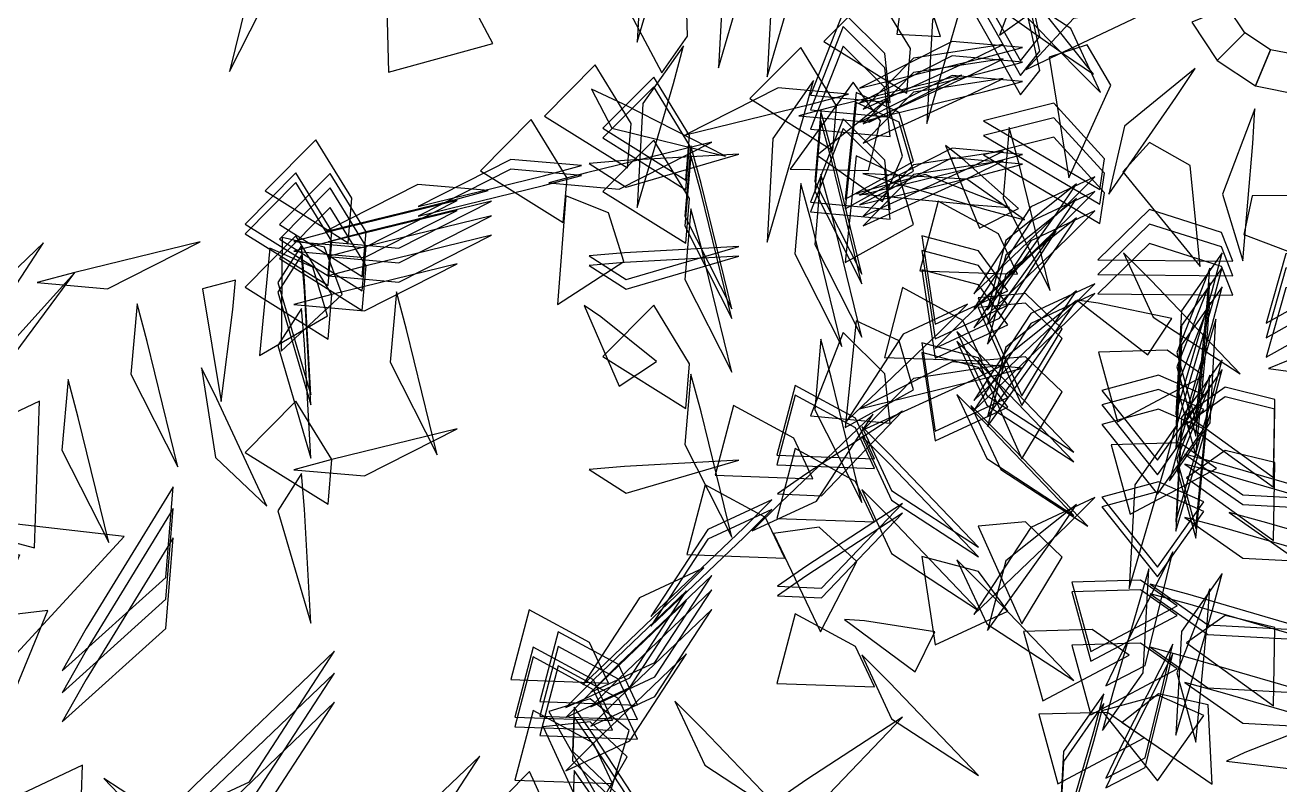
# Model space of a CAD drawing. Header units: millimetres. Extents: x 116.8 to 135.8, y -35.1 to -13.1.
# Drawn here: x 121.226 to 122.108, y -16.908 to -16.374 of the extents above; entities that cross this region are included whole.
import ezdxf

# ---------------------------------------------------------------- set-up
doc = ezdxf.new("R2010")
doc.units = ezdxf.units.MM
for name, color, linetype in [('FOGLIE', 62, 'CONTINUOUS'), ('GAMBO', 36, 'CONTINUOUS'), ('PRATO', 83, 'CONTINUOUS')]:
    doc.layers.add(name, color=color, linetype=linetype)

msp = doc.modelspace()

# ---------------------------------------------------------------- linework, layer by layer
at = {"layer": 'FOGLIE'}
for points in [[(121.681821, -16.298635, 1.350761), (121.688939, -16.272072, 1.350761), (121.66043, -16.312748, 1.307302), (121.656461, -16.385652, 1.345715)], [(121.479848, -16.334424, 2.510265), (121.481775, -16.406719, 2.477011), (121.555109, -16.38667, 2.370897), (121.506778, -16.295691, 2.484421)], [(121.738896, -16.316639, 1.181484), (121.746013, -16.290076, 1.181484), (121.717505, -16.330753, 1.138025), (121.713535, -16.403657, 1.176438)], [(121.773063, -16.323083, 1.192176), (121.780181, -16.29652, 1.192176), (121.751672, -16.337196, 1.148717), (121.747702, -16.4101, 1.18713)], [(121.968766, -16.306258, 1.448326), (121.941445, -16.300389, 1.403213), (121.911016, -16.380726, 1.389312), (121.969016, -16.339198, 1.462498)], [(121.406386, -16.33456, 1.737256), (121.417081, -16.31196, 1.748706), (121.389635, -16.326219, 1.690402), (121.370064, -16.406231, 1.695012)], [(121.852956, -16.331626, 1.463579), (121.847309, -16.317791, 1.440493), (121.838893, -16.380003, 1.460861), (121.869474, -16.381713, 1.537465)], [(121.939326, -16.381695, 2.264029), (121.928033, -16.329999, 2.268024), (121.879094, -16.316141, 2.197411), (121.925666, -16.39872, 2.235577)], [(121.885227, -16.355849, 1.17792), (121.892345, -16.329286, 1.17792), (121.863836, -16.369962, 1.134461), (121.859866, -16.442866, 1.172874)], [(121.939326, -16.391937, 2.50976), (121.928033, -16.34024, 2.513756), (121.879094, -16.326382, 2.443142), (121.925666, -16.408961, 2.481308)], [(121.691706, -16.38135, 1.789331), (121.690422, -16.333154, 1.767161), (121.641532, -16.34652, 1.696419), (121.673753, -16.407173, 1.772102)], [(121.939326, -16.405591, 2.165054), (121.928033, -16.353895, 2.169049), (121.879094, -16.340037, 2.098436), (121.925666, -16.422616, 2.136602)], [(121.962509, -16.401592, 0.924132), (121.981955, -16.421038, 0.924132), (121.960982, -16.37601, 0.880673), (121.899831, -16.33612, 0.919086)], [(121.848447, -16.390122, 1.128028), (121.823236, -16.349025, 1.105859), (121.78758, -16.385045, 1.035116), (121.84581, -16.421461, 1.110799)], [(121.95653, -16.394281, 0.921727), (121.977023, -16.408105, 0.909678), (121.937331, -16.358505, 0.891777), (121.888431, -16.345694, 0.956976)], [(122.004359, -16.369545, 2.022869), (122.026137, -16.358562, 2.010165), (121.962995, -16.368926, 1.993988), (121.929559, -16.404773, 2.060345)], [(121.8303, -16.393472, 2.467559), (121.80109, -16.364434, 2.434099), (121.778176, -16.42291, 2.373858), (121.83421, -16.428117, 2.459169)], [(121.8303, -16.403713, 2.71329), (121.80109, -16.374675, 2.67983), (121.778176, -16.433151, 2.61959), (121.83421, -16.438358, 2.704901)], [(121.900505, -16.396509, 2.439475), (121.927068, -16.389392, 2.439475), (121.877587, -16.385041, 2.396017), (121.812466, -16.418055, 2.434429)], [(121.681821, -16.414701, 1.668164), (121.688939, -16.388138, 1.668164), (121.66043, -16.428815, 1.624705), (121.65646, -16.501719, 1.663118)], [(121.796496, -16.430369, 2.778028), (121.771286, -16.389272, 2.755859), (121.735629, -16.425292, 2.685116), (121.793859, -16.461708, 2.760799)], [(121.8303, -16.417368, 2.368584), (121.80109, -16.38833, 2.335124), (121.778176, -16.446806, 2.274883), (121.83421, -16.452013, 2.360194)], [(121.891184, -16.398032, 2.43707), (121.913403, -16.387197, 2.425021), (121.850602, -16.396771, 2.407121), (121.815057, -16.432714, 2.47232)], [(121.972407, -16.387521, 1.448326), (121.945812, -16.396099, 1.403213), (121.959628, -16.480888, 1.389312), (121.989094, -16.415923, 1.462498)], [(121.652191, -16.442709, 1.138719), (121.626981, -16.401611, 1.11655), (121.591324, -16.437631, 1.045807), (121.649554, -16.474048, 1.12149)], [(121.900505, -16.40675, 2.685207), (121.927068, -16.399633, 2.685207), (121.877587, -16.395282, 2.641748), (121.812466, -16.428296, 2.68016)], [(121.891184, -16.408273, 2.682801), (121.913403, -16.397438, 2.670752), (121.850602, -16.407012, 2.652852), (121.815057, -16.442955, 2.718051)], [(121.693204, -16.451219, 2.151102), (121.667993, -16.410122, 2.128932), (121.632337, -16.446142, 2.05819), (121.690567, -16.482558, 2.133873)], [(121.796496, -16.430369, 1.263449), (121.769934, -16.437487, 1.263449), (121.819415, -16.441838, 1.219991), (121.884536, -16.408824, 1.258403)], [(121.900505, -16.420405, 2.3405), (121.927068, -16.413288, 2.3405), (121.877587, -16.408937, 2.297041), (121.812466, -16.441951, 2.335454)], [(121.891184, -16.421928, 2.338095), (121.913403, -16.411093, 2.326046), (121.850602, -16.420667, 2.308145), (121.815057, -16.45661, 2.373344)], [(122.034875, -16.424533, 2.022869), (122.048244, -16.404133, 2.010165), (121.998743, -16.444679, 1.993988), (121.98771, -16.492441, 2.060345)], [(121.646832, -16.429312, 0.928347), (121.624232, -16.418617, 0.916897), (121.638491, -16.446063, 0.975201), (121.718503, -16.465634, 0.970591)], [(121.693204, -16.458046, 1.915609), (121.667993, -16.416949, 1.89344), (121.632337, -16.452969, 1.822697), (121.690567, -16.489386, 1.89838)], [(121.778276, -16.429261, 2.55886), (121.804839, -16.422143, 2.55886), (121.755358, -16.417792, 2.515401), (121.690236, -16.450806, 2.553814)], [(121.773063, -16.43915, 1.509579), (121.780181, -16.412587, 1.509579), (121.751672, -16.453263, 1.46612), (121.747702, -16.526167, 1.504533)], [(121.827302, -16.441021, 1.559645), (121.808135, -16.413791, 1.518327), (121.763897, -16.474777, 1.47477), (121.818812, -16.475837, 1.560957)], [(121.840468, -16.435098, 1.921417), (121.810255, -16.421099, 1.880098), (121.802436, -16.496033, 1.836542), (121.850525, -16.469494, 1.922728)], [(121.842722, -16.465664, 0.952215), (121.831944, -16.425911, 0.918755), (121.782863, -16.465096, 0.858515), (121.828786, -16.497622, 0.943826)], [(121.840468, -16.441925, 1.685924), (121.810255, -16.427926, 1.644606), (121.802436, -16.50286, 1.601049), (121.850525, -16.476321, 1.687235)], [(121.984631, -16.467572, 2.264029), (121.949002, -16.428448, 2.268024), (121.899691, -16.440916, 2.197411), (121.981312, -16.489146, 2.235577)], [(121.792561, -16.460596, 1.87135), (121.785443, -16.434033, 1.87135), (121.781092, -16.483514, 1.827891), (121.814106, -16.548635, 1.866304)], [(121.98463, -16.477813, 2.50976), (121.949002, -16.438689, 2.513756), (121.899691, -16.451157, 2.443142), (121.981312, -16.499387, 2.481308)], [(122.088797, -16.456895, 2.022869), (122.090175, -16.432544, 2.010165), (122.067579, -16.492409, 1.993988), (122.081906, -16.539289, 2.060345)], [(121.607127, -16.481111, 1.300868), (121.581916, -16.440013, 1.278699), (121.546259, -16.476033, 1.207956), (121.60449, -16.51245, 1.283639)], [(121.8303, -16.468574, 2.935131), (121.80109, -16.439536, 2.901671), (121.778176, -16.498012, 2.841431), (121.83421, -16.503219, 2.926741)], [(121.8303, -16.475401, 3.030693), (121.80109, -16.446363, 2.997233), (121.778176, -16.504839, 2.936993), (121.83421, -16.510046, 3.022304)], [(121.792561, -16.467423, 1.635858), (121.785443, -16.44086, 1.635858), (121.781092, -16.490342, 1.592399), (121.814106, -16.555463, 1.630811)], [(121.924856, -16.472238, 1.17792), (121.917738, -16.445675, 1.17792), (121.913387, -16.495156, 1.134461), (121.946401, -16.560277, 1.172874)], [(121.455935, -16.495295, 1.149411), (121.430725, -16.454198, 1.127241), (121.395068, -16.490218, 1.056499), (121.453298, -16.526634, 1.132181)], [(121.620899, -16.47742, 3.127272), (121.594336, -16.484538, 3.127272), (121.643817, -16.488889, 3.083813), (121.708939, -16.455875, 3.122226)], [(121.693204, -16.495597, 1.471928), (121.667993, -16.4545, 1.449758), (121.632337, -16.49052, 1.379016), (121.690567, -16.526937, 1.454699)], [(121.984631, -16.491468, 2.165054), (121.949002, -16.452344, 2.169049), (121.899691, -16.464812, 2.098436), (121.981312, -16.513042, 2.136602)], [(122.016192, -16.456077, 1.448326), (121.997449, -16.476803, 1.403213), (122.051809, -16.543324, 1.389312), (122.044844, -16.47233, 1.462498)], [(121.647599, -16.468805, 2.689422), (121.622679, -16.470842, 2.677972), (121.648751, -16.487481, 2.736276), (121.727829, -16.464424, 2.731666)], [(121.701319, -16.485044, 2.029936), (121.694201, -16.458481, 2.029936), (121.68985, -16.507962, 1.986477), (121.722864, -16.573084, 2.024889)], [(121.701319, -16.491871, 1.794443), (121.694201, -16.465308, 1.794443), (121.68985, -16.51479, 1.750984), (121.722864, -16.579911, 1.789397)], [(121.900505, -16.471611, 2.907048), (121.927068, -16.464494, 2.907048), (121.877587, -16.460143, 2.863589), (121.812466, -16.493157, 2.902001)], [(121.891184, -16.473134, 2.904642), (121.913403, -16.462299, 2.892593), (121.850602, -16.471873, 2.874693), (121.815057, -16.507816, 2.939892)], [(121.884797, -16.467396, 1.463579), (121.872989, -16.458238, 1.440493), (121.896806, -16.516323, 1.460861), (121.924146, -16.502514, 1.537465)], [(121.590628, -16.479541, 2.87603), (121.617191, -16.472423, 2.87603), (121.567709, -16.468072, 2.832572), (121.502588, -16.501086, 2.870984)], [(121.840468, -16.479476, 1.242242), (121.810255, -16.465477, 1.200924), (121.802436, -16.540411, 1.157367), (121.850525, -16.513872, 1.243554)], [(121.900505, -16.478439, 3.00261), (121.927068, -16.471321, 3.00261), (121.877587, -16.46697, 2.959151), (121.812466, -16.499984, 2.997563)], [(121.891184, -16.479962, 3.000204), (121.913403, -16.469126, 2.988155), (121.850602, -16.4787, 2.970255), (121.815057, -16.514643, 3.035454)], [(121.441859, -16.518567, 1.944406), (121.416648, -16.477469, 1.922237), (121.380991, -16.51349, 1.851494), (121.439221, -16.549906, 1.927177)], [(121.46596, -16.518936, 2.293363), (121.44075, -16.477839, 2.271194), (121.405093, -16.513859, 2.200451), (121.463323, -16.550275, 2.276134)], [(121.590628, -16.486368, 2.971593), (121.617191, -16.479251, 2.971593), (121.567709, -16.4749, 2.928134), (121.502588, -16.507914, 2.966546)], [(121.792561, -16.504974, 1.192176), (121.785443, -16.478411, 1.192176), (121.781092, -16.527893, 1.148717), (121.814106, -16.593014, 1.18713)], [(121.893169, -16.500055, 0.921727), (121.917829, -16.501781, 0.909678), (121.858655, -16.478672, 0.891777), (121.8099, -16.492027, 0.956976)], [(121.902003, -16.503397, 0.924132), (121.928566, -16.510514, 0.924132), (121.88789, -16.482006, 0.880673), (121.814986, -16.478036, 0.919086)], [(121.958418, -16.499812, 2.439475), (121.977863, -16.480366, 2.439475), (121.932835, -16.501339, 2.396017), (121.892946, -16.56249, 2.434429)], [(121.441859, -16.525394, 1.708914), (121.416648, -16.484297, 1.686744), (121.380991, -16.520317, 1.616002), (121.439221, -16.556733, 1.691685)], [(121.46596, -16.529177, 2.539094), (121.44075, -16.48808, 2.516925), (121.405093, -16.5241, 2.446182), (121.463323, -16.560517, 2.521865)], [(121.525209, -16.49707, 3.073817), (121.551772, -16.489952, 3.073817), (121.502291, -16.485601, 3.030358), (121.437169, -16.518615, 3.06877)], [(121.778525, -16.511447, 1.181484), (121.771407, -16.484884, 1.181484), (121.767056, -16.534365, 1.138025), (121.80007, -16.599487, 1.176438)], [(121.958418, -16.510053, 2.685207), (121.977863, -16.490607, 2.685207), (121.932835, -16.51158, 2.641748), (121.892946, -16.572731, 2.68016)], [(121.951107, -16.505791, 2.43707), (121.964931, -16.485298, 2.425021), (121.915331, -16.52499, 2.407121), (121.902519, -16.57389, 2.47232)], [(121.441859, -16.518567, 1.944406), (121.415296, -16.525684, 1.944406), (121.464777, -16.530035, 1.900947), (121.529898, -16.497021, 1.93936)], [(121.46596, -16.518936, 2.293363), (121.439397, -16.526054, 2.293363), (121.488879, -16.530405, 2.249904), (121.554, -16.497391, 2.288317)], [(121.636354, -16.505666, 3.139586), (121.60623, -16.493611, 3.097595), (121.60032, -16.570037, 3.056392), (121.647094, -16.539789, 3.142078)], [(121.91014, -16.520309, 1.128028), (121.867758, -16.497323, 1.105859), (121.854889, -16.546346, 1.035116), (121.923526, -16.548768, 1.110799)], [(121.951107, -16.516032, 2.682801), (121.964931, -16.495539, 2.670752), (121.915331, -16.535231, 2.652852), (121.902519, -16.584131, 2.718051)], [(122.088389, -16.493555, 1.448326), (122.08252, -16.520876, 1.403213), (122.162858, -16.551305, 1.389312), (122.121329, -16.493305, 1.462498)], [(121.46596, -16.542832, 2.194388), (121.44075, -16.501735, 2.172218), (121.405093, -16.537755, 2.101476), (121.463323, -16.574172, 2.177159)], [(121.441859, -16.525394, 1.708914), (121.415296, -16.532512, 1.708914), (121.464777, -16.536863, 1.665455), (121.529898, -16.503849, 1.703868)], [(121.46596, -16.529177, 2.539094), (121.439397, -16.536295, 2.539094), (121.488879, -16.540646, 2.495636), (121.554, -16.507632, 2.534048)], [(121.701319, -16.529422, 1.350761), (121.694201, -16.502859, 1.350761), (121.68985, -16.552341, 1.307302), (121.722864, -16.617462, 1.345715)], [(121.958418, -16.523708, 2.3405), (121.977863, -16.504262, 2.3405), (121.932835, -16.525235, 2.297041), (121.892946, -16.586386, 2.335454)], [(121.951107, -16.529687, 2.338095), (121.964931, -16.509194, 2.326046), (121.915331, -16.548886, 2.308145), (121.902519, -16.597786, 2.373344)], [(122.066803, -16.519291, 2.264029), (122.016386, -16.503223, 2.268024), (121.979916, -16.538676, 2.197411), (122.074717, -16.539634, 2.235577)], [(122.066803, -16.529532, 2.50976), (122.016386, -16.513464, 2.513756), (121.979916, -16.548917, 2.443142), (122.074716, -16.549875, 2.481308)], [(121.14112, -16.620754, 2.183835), (121.111952, -16.649923, 2.183835), (121.179494, -16.618464, 2.118647), (121.239328, -16.526736, 2.176266)], [(121.261401, -16.54742, 1.120901), (121.234838, -16.554538, 1.120901), (121.284319, -16.558889, 1.077442), (121.349441, -16.525875, 1.115855)], [(121.441859, -16.562945, 1.265232), (121.416648, -16.521848, 1.243063), (121.380991, -16.557868, 1.17232), (121.439221, -16.594284, 1.248003)], [(121.436783, -16.529761, 1.534015), (121.407117, -16.522951, 1.490545), (121.406309, -16.602773, 1.455888), (121.449256, -16.562911, 1.539622)], [(121.46596, -16.542832, 2.194388), (121.439397, -16.54995, 2.194388), (121.488879, -16.554301, 2.150929), (121.554, -16.521287, 2.189342)], [(121.8961, -16.532284, 2.467559), (121.856283, -16.521741, 2.434099), (121.865678, -16.583839, 2.373858), (121.916808, -16.560332, 2.459169)], [(121.885273, -16.581139, 1.263449), (121.865828, -16.600585, 1.263449), (121.910855, -16.579613, 1.219991), (121.950745, -16.518461, 1.258403)], [(122.163827, -16.522995, 2.264029), (122.11213, -16.534288, 2.268024), (122.098272, -16.583227, 2.197411), (122.180851, -16.536655, 2.235577)], [(121.428534, -16.543761, 1.350132), (121.398344, -16.530371, 1.308596), (121.391124, -16.605786, 1.265772), (121.438807, -16.578077, 1.351815)], [(121.422714, -16.553357, 2.099027), (121.420676, -16.528437, 2.110477), (121.404037, -16.554509, 2.052173), (121.427094, -16.633587, 2.056783)], [(121.422714, -16.560185, 1.863534), (121.420676, -16.535265, 1.874984), (121.404037, -16.561337, 1.81668), (121.427094, -16.640415, 1.82129)], [(121.647599, -16.533666, 2.911263), (121.622679, -16.535703, 2.899813), (121.648751, -16.552342, 2.958117), (121.727829, -16.529285, 2.953507)], [(121.8961, -16.542525, 2.71329), (121.856283, -16.531982, 2.67983), (121.865678, -16.594081, 2.61959), (121.916808, -16.570573, 2.704901)], [(122.066803, -16.543187, 2.165054), (122.016386, -16.527119, 2.169049), (121.979916, -16.562572, 2.098436), (122.074717, -16.56353, 2.136602)], [(122.01737, -16.553219, 1.17792), (121.997925, -16.533774, 1.17792), (122.018897, -16.578801, 1.134461), (122.080049, -16.618691, 1.172874)], [(122.060222, -16.560318, 2.439475), (122.06734, -16.533755, 2.439475), (122.038831, -16.574431, 2.396017), (122.034861, -16.647335, 2.434429)], [(122.163827, -16.533236, 2.50976), (122.11213, -16.544529, 2.513756), (122.098272, -16.593468, 2.443142), (122.180851, -16.546897, 2.481308)], [(121.441859, -16.562945, 1.265232), (121.415296, -16.570063, 1.265232), (121.464777, -16.574414, 1.221773), (121.529898, -16.5414, 1.260186)], [(121.647599, -16.540493, 3.006825), (121.622679, -16.54253, 2.995375), (121.648751, -16.55917, 3.053679), (121.727829, -16.536113, 3.049069)], [(122.060222, -16.570559, 2.685207), (122.06734, -16.543996, 2.685207), (122.038831, -16.584673, 2.641748), (122.034861, -16.657576, 2.68016)], [(122.05688, -16.569152, 2.43707), (122.058606, -16.544492, 2.425021), (122.035497, -16.603666, 2.407121), (122.048852, -16.65242, 2.47232)], [(121.261401, -16.54742, 1.120901), (121.164397, -16.65472, 1.221589), (121.110812, -16.58452, 1.167292), (121.147388, -16.701341, 1.175526)], [(121.372386, -16.573469, 2.017029), (121.374197, -16.55285, 2.035135), (121.350964, -16.559083, 1.973675), (121.364076, -16.638072, 1.9538)], [(121.8961, -16.55618, 2.368584), (121.856283, -16.545637, 2.335124), (121.865678, -16.607736, 2.274883), (121.916808, -16.584228, 2.360194)], [(122.163827, -16.546891, 2.165054), (122.11213, -16.558184, 2.169049), (122.098272, -16.607123, 2.098436), (122.180851, -16.560552, 2.136602)], [(121.49447, -16.587559, 1.307996), (121.487353, -16.560996, 1.307996), (121.483002, -16.610477, 1.264537), (121.516016, -16.675599, 1.30295)], [(121.885273, -16.581139, 2.778028), (121.842891, -16.558154, 2.755859), (121.830022, -16.607176, 2.685116), (121.898659, -16.609599, 2.760799)], [(121.958418, -16.574914, 2.907048), (121.977863, -16.555468, 2.907048), (121.932835, -16.576441, 2.863589), (121.892946, -16.637592, 2.902001)], [(121.958418, -16.581741, 3.00261), (121.977863, -16.562296, 3.00261), (121.932835, -16.583268, 2.959151), (121.892946, -16.64442, 2.997563)], [(121.951107, -16.580893, 2.904642), (121.964931, -16.5604, 2.892593), (121.915331, -16.600092, 2.874693), (121.902519, -16.648992, 2.939892)], [(122.060222, -16.584214, 2.3405), (122.06734, -16.557651, 2.3405), (122.038831, -16.598327, 2.297041), (122.034861, -16.671231, 2.335454)], [(122.05688, -16.579393, 2.682801), (122.058606, -16.554733, 2.670752), (122.035497, -16.613907, 2.652852), (122.048852, -16.662662, 2.718051)], [(121.31225, -16.596122, 2.140123), (121.305133, -16.569559, 2.140123), (121.300782, -16.61904, 2.096664), (121.333796, -16.684162, 2.135077)], [(121.630911, -16.578699, 1.163339), (121.619219, -16.57071, 1.139765), (121.643763, -16.627484, 1.162795), (121.669986, -16.610039, 1.239047)], [(121.693204, -16.611664, 1.789331), (121.667993, -16.570567, 1.767161), (121.632337, -16.606587, 1.696419), (121.690567, -16.643003, 1.772102)], [(121.868939, -16.58929, 2.55886), (121.888385, -16.569844, 2.55886), (121.843357, -16.590817, 2.515401), (121.803467, -16.651968, 2.553814)], [(121.929132, -16.562334, 1.921417), (121.895967, -16.565318, 1.880098), (121.926663, -16.634121, 1.836542), (121.955039, -16.587094, 1.922728)], [(121.929132, -16.569161, 1.685924), (121.895967, -16.572145, 1.644606), (121.926663, -16.640949, 1.601049), (121.955039, -16.593921, 1.687235)], [(121.951107, -16.587721, 3.000204), (121.964931, -16.567227, 2.988155), (121.915331, -16.606919, 2.970255), (121.902519, -16.655819, 3.035454)], [(121.980257, -16.569055, 1.463579), (121.965452, -16.567028, 1.440493), (122.015121, -16.605423, 1.460861), (122.031893, -16.579794, 1.537465)], [(122.05688, -16.593048, 2.338095), (122.058606, -16.568388, 2.326046), (122.035497, -16.627562, 2.308145), (122.048852, -16.676317, 2.373344)], [(121.422714, -16.597736, 1.419853), (121.420676, -16.572816, 1.431303), (121.404037, -16.598888, 1.372998), (121.427094, -16.677966, 1.377609)], [(121.840468, -16.595543, 1.559645), (121.810255, -16.581544, 1.518327), (121.802436, -16.656478, 1.47477), (121.850525, -16.629939, 1.560957)], [(122.037541, -16.667322, 1.263449), (122.030424, -16.693885, 1.263449), (122.058933, -16.653209, 1.219991), (122.062902, -16.580305, 1.258403)], [(121.8303, -16.618778, 0.952215), (121.80109, -16.58974, 0.918755), (121.778176, -16.648216, 0.858515), (121.83421, -16.653423, 0.943826)], [(121.792561, -16.621041, 1.509579), (121.785443, -16.594478, 1.509579), (121.781092, -16.643959, 1.46612), (121.814106, -16.709081, 1.504533)], [(121.8961, -16.607386, 2.935131), (121.856283, -16.596843, 2.901671), (121.865678, -16.658942, 2.841431), (121.916808, -16.635434, 2.926741)], [(121.900392, -16.60837, 1.87135), (121.880946, -16.588924, 1.87135), (121.901919, -16.633952, 1.827891), (121.96307, -16.673842, 1.866304)], [(121.900392, -16.615197, 1.635858), (121.880946, -16.595752, 1.635858), (121.901919, -16.640779, 1.592399), (121.96307, -16.680669, 1.630811)], [(122.113758, -16.609365, 1.463579), (122.099923, -16.615012, 1.440493), (122.162134, -16.623428, 1.460861), (122.163845, -16.592847, 1.537465)], [(121.8961, -16.614213, 3.030693), (121.856283, -16.603671, 2.997233), (121.865678, -16.665769, 2.936993), (121.916808, -16.642262, 3.022304)], [(122.028661, -16.602208, 1.128028), (121.980465, -16.603492, 1.105859), (121.993831, -16.652382, 1.035116), (122.054484, -16.620162, 1.110799)], [(121.361168, -16.63643, 1.433941), (121.350245, -16.614468, 1.421507), (121.360284, -16.677476, 1.404617), (121.396174, -16.711786, 1.470502)], [(121.900505, -16.621815, 0.924132), (121.927068, -16.614698, 0.924132), (121.877587, -16.610347, 0.880673), (121.812466, -16.643361, 0.919086)], [(121.891184, -16.623338, 0.921727), (121.913403, -16.612503, 0.909678), (121.850602, -16.622077, 0.891777), (121.815057, -16.65802, 0.956976)], [(121.929132, -16.606712, 1.242242), (121.895967, -16.609696, 1.200924), (121.926663, -16.6785, 1.157367), (121.955039, -16.631472, 1.243554)], [(122.060222, -16.63542, 2.907048), (122.06734, -16.608857, 2.907048), (122.038831, -16.649533, 2.863589), (122.034861, -16.722437, 2.902001)], [(121.263784, -16.649371, 1.45589), (121.256666, -16.622808, 1.45589), (121.252315, -16.67229, 1.412431), (121.285329, -16.737411, 1.450844)], [(121.701319, -16.645489, 1.668164), (121.694201, -16.618926, 1.668164), (121.68985, -16.668408, 1.624705), (121.722864, -16.733529, 1.663118)], [(122.022489, -16.619598, 2.467559), (121.982736, -16.630377, 2.434099), (122.021921, -16.679458, 2.373858), (122.054448, -16.633535, 2.459169)], [(122.060222, -16.642247, 3.00261), (122.06734, -16.615684, 3.00261), (122.038831, -16.656361, 2.959151), (122.034861, -16.729265, 2.997563)], [(122.05688, -16.644254, 2.904642), (122.058606, -16.619594, 2.892593), (122.035497, -16.678768, 2.874693), (122.048852, -16.727523, 2.939892)], [(121.809658, -16.649927, 2.151102), (121.767276, -16.626942, 2.128932), (121.754407, -16.675964, 2.05819), (121.823044, -16.678387, 2.133873)], [(122.022489, -16.62984, 2.71329), (121.982736, -16.640618, 2.67983), (122.021921, -16.689699, 2.61959), (122.054448, -16.643776, 2.704901)], [(122.05688, -16.651081, 3.000204), (122.058606, -16.626422, 2.988155), (122.035497, -16.685596, 2.970255), (122.048852, -16.73435, 3.035454)], [(122.069535, -16.628192, 1.921417), (122.042305, -16.647359, 1.880098), (122.10329, -16.691596, 1.836542), (122.104351, -16.636681, 1.922728)], [(121.193934, -16.658107, 1.965447), (121.159456, -16.721679, 1.932193), (121.23299, -16.740983, 1.826079), (121.236623, -16.638028, 1.939604)], [(121.441859, -16.679012, 1.582635), (121.416648, -16.637915, 1.560466), (121.380991, -16.673935, 1.489723), (121.439221, -16.710351, 1.565406)], [(121.766471, -16.663978, 1.138719), (121.724089, -16.640992, 1.11655), (121.71122, -16.690015, 1.045807), (121.779857, -16.692438, 1.12149)], [(121.809658, -16.656755, 1.915609), (121.767276, -16.633769, 1.89344), (121.754407, -16.682792, 1.822697), (121.823044, -16.685214, 1.89838)], [(121.900392, -16.652748, 1.192176), (121.880946, -16.633303, 1.192176), (121.901919, -16.67833, 1.148717), (121.96307, -16.71822, 1.18713)], [(121.910248, -16.660341, 1.181484), (121.890803, -16.640895, 1.181484), (121.911775, -16.685923, 1.138025), (121.972927, -16.725813, 1.176438)], [(122.069535, -16.635019, 1.685924), (122.042305, -16.654186, 1.644606), (122.10329, -16.698423, 1.601049), (122.104351, -16.643509, 1.687235)], [(121.756727, -16.709686, 3.127272), (121.737282, -16.729131, 3.127272), (121.782309, -16.708159, 3.083813), (121.822199, -16.647007, 3.122226)], [(121.775542, -16.688875, 2.689422), (121.754979, -16.703099, 2.677972), (121.785878, -16.704473, 2.736276), (121.842833, -16.644966, 2.731666)], [(122.022489, -16.643495, 2.368584), (121.982736, -16.654273, 2.335124), (122.021921, -16.703354, 2.274883), (122.054448, -16.657431, 2.360194)], [(121.441859, -16.679012, 1.582635), (121.415296, -16.686129, 1.582635), (121.464777, -16.690481, 1.539176), (121.529898, -16.657466, 1.577589)], [(121.833598, -16.675163, 2.029936), (121.814153, -16.655718, 2.029936), (121.835125, -16.700746, 1.986477), (121.896277, -16.740635, 2.024889)], [(122.027471, -16.682547, 2.55886), (122.034588, -16.655984, 2.55886), (122.00608, -16.696661, 2.515401), (122.00211, -16.769565, 2.553814)], [(121.833598, -16.681991, 1.794443), (121.814153, -16.662545, 1.794443), (121.835125, -16.707573, 1.750984), (121.896277, -16.747463, 1.789397)], [(122.037541, -16.667322, 2.778028), (121.989345, -16.668607, 2.755859), (122.002711, -16.717496, 2.685116), (122.063363, -16.685276, 2.760799)], [(121.809658, -16.694306, 1.471928), (121.767276, -16.67132, 1.449758), (121.754407, -16.720343, 1.379016), (121.823044, -16.722765, 1.454699)], [(122.067663, -16.68243, 1.87135), (122.0411, -16.675313, 1.87135), (122.081777, -16.703822, 1.827891), (122.15468, -16.707791, 1.866304)], [(122.069535, -16.67257, 1.242242), (122.042305, -16.691737, 1.200924), (122.10329, -16.735974, 1.157367), (122.104351, -16.68106, 1.243554)], [(121.647599, -16.68387, 0.928347), (121.622679, -16.685907, 0.916897), (121.648751, -16.702546, 0.975201), (121.727829, -16.679489, 0.970591)], [(122.067663, -16.689258, 1.635858), (122.0411, -16.68214, 1.635858), (122.081777, -16.710649, 1.592399), (122.15468, -16.714619, 1.630811)], [(121.422714, -16.713802, 1.737256), (121.420676, -16.688883, 1.748706), (121.404037, -16.714954, 1.690402), (121.427094, -16.794033, 1.695012)], [(121.010469, -16.700312, 1.681351), (121.222608, -16.745849, 1.832384), (121.171605, -16.868109, 1.750938), (121.295928, -16.73298, 1.763289)], [(121.26943, -16.797781, 3.439602), (121.252471, -16.827495, 3.416558), (121.325381, -16.761808, 3.40351), (121.330436, -16.698097, 3.509479)], [(121.746645, -16.719768, 1.300868), (121.704263, -16.696782, 1.278699), (121.691394, -16.745804, 1.207956), (121.760031, -16.748227, 1.283639)], [(121.833598, -16.719542, 1.350761), (121.814153, -16.700096, 1.350761), (121.835125, -16.745124, 1.307302), (121.896277, -16.785014, 1.345715)], [(122.022489, -16.694701, 2.935131), (121.982736, -16.705479, 2.901671), (122.021921, -16.75456, 2.841431), (122.054448, -16.708637, 2.926741)], [(122.022489, -16.701528, 3.030693), (121.982736, -16.712306, 2.997233), (122.021921, -16.761388, 2.936993), (122.054448, -16.715465, 3.022304)], [(121.731571, -16.726658, 2.87603), (121.751017, -16.707212, 2.87603), (121.705989, -16.728185, 2.832572), (121.6661, -16.789336, 2.870984)], [(121.775542, -16.753735, 2.911263), (121.754979, -16.76796, 2.899813), (121.785878, -16.769334, 2.958117), (121.842833, -16.709827, 2.953507)], [(121.958418, -16.725118, 0.924132), (121.977863, -16.705672, 0.924132), (121.932835, -16.726645, 0.880673), (121.892946, -16.787796, 0.919086)], [(121.951107, -16.731097, 0.921727), (121.964931, -16.710604, 0.909678), (121.915331, -16.750296, 0.891777), (121.902519, -16.799196, 0.956976)], [(121.26943, -16.813143, 3.808199), (121.252471, -16.842857, 3.785155), (121.325381, -16.777169, 3.772107), (121.330436, -16.713459, 3.878076)], [(121.731571, -16.733485, 2.971593), (121.751017, -16.71404, 2.971593), (121.705989, -16.735012, 2.928134), (121.6661, -16.796164, 2.966546)], [(121.775542, -16.760563, 3.006825), (121.754979, -16.774787, 2.995375), (121.785878, -16.776161, 3.053679), (121.842833, -16.716654, 3.049069)], [(122.067663, -16.726809, 1.192176), (122.0411, -16.719691, 1.192176), (122.081777, -16.7482, 1.148717), (122.15468, -16.75217, 1.18713)], [(122.098771, -16.723425, 1.181484), (122.072208, -16.716308, 1.181484), (122.112884, -16.744816, 1.138025), (122.185788, -16.748786, 1.176438)], [(121.784234, -16.72642, 3.139586), (121.752119, -16.731042, 3.097595), (121.785213, -16.800184, 3.056392), (121.810596, -16.750601, 3.142078)], [(121.929132, -16.722779, 1.559645), (121.895967, -16.725763, 1.518327), (121.926663, -16.794566, 1.47477), (121.955039, -16.747539, 1.560957)], [(121.26943, -16.833626, 3.291139), (121.252471, -16.86334, 3.268095), (121.325381, -16.797652, 3.255047), (121.330436, -16.733941, 3.361017)], [(121.8961, -16.75759, 0.952215), (121.856283, -16.747047, 0.918755), (121.865678, -16.809146, 0.858515), (121.916808, -16.785638, 0.943826)], [(121.996379, -16.815489, 2.689422), (121.985683, -16.838089, 2.677972), (122.013129, -16.82383, 2.736276), (122.0327, -16.743818, 2.731666)], [(121.683682, -16.774548, 3.073817), (121.703127, -16.755102, 3.073817), (121.658099, -16.776074, 3.030358), (121.61821, -16.837226, 3.06877)], [(121.900392, -16.768815, 1.509579), (121.880946, -16.74937, 1.509579), (121.901919, -16.794397, 1.46612), (121.96307, -16.834287, 1.504533)], [(121.99049, -16.842919, 3.127272), (121.983373, -16.869482, 3.127272), (122.011881, -16.828806, 3.083813), (122.015851, -16.755902, 3.122226)], [(121.643304, -16.823109, 2.293363), (121.623858, -16.842554, 2.293363), (121.668886, -16.821582, 2.249904), (121.708776, -16.76043, 2.288317)], [(122.009864, -16.763787, 2.151102), (121.961668, -16.765072, 2.128932), (121.975034, -16.813961, 2.05819), (122.035686, -16.781741, 2.133873)], [(122.060222, -16.785624, 0.924132), (122.06734, -16.759061, 0.924132), (122.038831, -16.799738, 0.880673), (122.034861, -16.872641, 0.919086)], [(121.62566, -16.833925, 1.944406), (121.606215, -16.85337, 1.944406), (121.651242, -16.832398, 1.900947), (121.691132, -16.771246, 1.93936)], [(121.643304, -16.83335, 2.539094), (121.623858, -16.852795, 2.539094), (121.668886, -16.831823, 2.495636), (121.708776, -16.770671, 2.534048)], [(122.009864, -16.770615, 1.915609), (121.961667, -16.771899, 1.89344), (121.975034, -16.820789, 1.822697), (122.035686, -16.788568, 1.89838)], [(122.043215, -16.773672, 2.029936), (122.016652, -16.766555, 2.029936), (122.057329, -16.795063, 1.986477), (122.130232, -16.799033, 2.024889)], [(122.043215, -16.780499, 1.794443), (122.016652, -16.773382, 1.794443), (122.057329, -16.801891, 1.750984), (122.130232, -16.80586, 1.789397)], [(122.05688, -16.794458, 0.921727), (122.058606, -16.769798, 0.909678), (122.035497, -16.828972, 0.891777), (122.048852, -16.877727, 0.956976)], [(121.62566, -16.840752, 1.708914), (121.606215, -16.860198, 1.708914), (121.651242, -16.839225, 1.665455), (121.691132, -16.778074, 1.703868)], [(121.204773, -16.789437, 1.802949), (121.152682, -16.849013, 1.794393), (121.192882, -16.905555, 1.683817), (121.242431, -16.785176, 1.764776)], [(121.622802, -16.807648, 1.149411), (121.58042, -16.784662, 1.127241), (121.567551, -16.833684, 1.056499), (121.636187, -16.836107, 1.132181)], [(121.643304, -16.847005, 2.194388), (121.623858, -16.86645, 2.194388), (121.668886, -16.845478, 2.150929), (121.708776, -16.784326, 2.189342)], [(121.809658, -16.810373, 1.789331), (121.767276, -16.787387, 1.767161), (121.754407, -16.83641, 1.696419), (121.823044, -16.838832, 1.772102)], [(121.816037, -16.792389, 1.163339), (121.801917, -16.791317, 1.139765), (121.851559, -16.828213, 1.162795), (121.865546, -16.799993, 1.239047)], [(122.069535, -16.788637, 1.559645), (122.042305, -16.807804, 1.518327), (122.10329, -16.852041, 1.47477), (122.104351, -16.797126, 1.560957)], [(121.643304, -16.823109, 2.293363), (121.600922, -16.800123, 2.271194), (121.588053, -16.849146, 2.200451), (121.65669, -16.851568, 2.276134)], [(121.976075, -16.798464, 1.138719), (121.927878, -16.799748, 1.11655), (121.941244, -16.848638, 1.045807), (122.001897, -16.816417, 1.12149)], [(122.009864, -16.808166, 1.471928), (121.961668, -16.80945, 1.449758), (121.975034, -16.85834, 1.379016), (122.035686, -16.826119, 1.454699)], [(121.996378, -16.88035, 2.911263), (121.985683, -16.90295, 2.899813), (122.013129, -16.888691, 2.958117), (122.0327, -16.808678, 2.953507)], [(121.34562, -16.907754, 3.669904), (121.316452, -16.936923, 3.669904), (121.383994, -16.905464, 3.604716), (121.443828, -16.813736, 3.662335)], [(121.62566, -16.833925, 1.944406), (121.583279, -16.810939, 1.922237), (121.570409, -16.859962, 1.851494), (121.639046, -16.862384, 1.927177)], [(121.62566, -16.840752, 1.708914), (121.583279, -16.817767, 1.686744), (121.570409, -16.866789, 1.616002), (121.639046, -16.869212, 1.691685)], [(121.643304, -16.83335, 2.539094), (121.600922, -16.810364, 2.516925), (121.588053, -16.859387, 2.446182), (121.65669, -16.861809, 2.521865)], [(121.62566, -16.878303, 1.265232), (121.606215, -16.897749, 1.265232), (121.651242, -16.876776, 1.221773), (121.691132, -16.815625, 1.260186)], [(121.833598, -16.835609, 1.668164), (121.814153, -16.816163, 1.668164), (121.835125, -16.861191, 1.624705), (121.896277, -16.901081, 1.663118)], [(121.996379, -16.887178, 3.006825), (121.985683, -16.909777, 2.995375), (122.013129, -16.895518, 3.053679), (122.0327, -16.815506, 3.049069)], [(122.043215, -16.818051, 1.350761), (122.016652, -16.810933, 1.350761), (122.057329, -16.839442, 1.307302), (122.130232, -16.843411, 1.345715)], [(121.643304, -16.847005, 2.194388), (121.600922, -16.824019, 2.172218), (121.588053, -16.873042, 2.101476), (121.65669, -16.875464, 2.177159)], [(121.34562, -16.923116, 4.038501), (121.316452, -16.952284, 4.038501), (121.383994, -16.920826, 3.973313), (121.443828, -16.829098, 4.030932)], [(121.977191, -16.870196, 2.87603), (121.984308, -16.843633, 2.87603), (121.955799, -16.884309, 2.832572), (121.95183, -16.957213, 2.870984)], [(122.022679, -16.843658, 3.139586), (121.997178, -16.863719, 3.097595), (122.060408, -16.90705, 3.056392), (122.0576, -16.851419, 3.142078)], [(122.067663, -16.842876, 1.509579), (122.0411, -16.835758, 1.509579), (122.081777, -16.864267, 1.46612), (122.15468, -16.868237, 1.504533)], [(121.34562, -16.943599, 3.521442), (121.316452, -16.972767, 3.521442), (121.383994, -16.941308, 3.456253), (121.443828, -16.849581, 3.513872)], [(121.623448, -16.847072, 1.534015), (121.594352, -16.856007, 1.490545), (121.633563, -16.92554, 1.455888), (121.650826, -16.869545, 1.539622)], [(121.626475, -16.873627, 2.099027), (121.612251, -16.853065, 2.110477), (121.610877, -16.883963, 2.052173), (121.670384, -16.940918, 2.056783)], [(121.702306, -16.868283, 1.307996), (121.68286, -16.848838, 1.307996), (121.703833, -16.893865, 1.264537), (121.764984, -16.933755, 1.30295)], [(121.977191, -16.877023, 2.971593), (121.984308, -16.85046, 2.971593), (121.955799, -16.891136, 2.928134), (121.95183, -16.96404, 2.966546)], [(122.022489, -16.844905, 0.952215), (121.982736, -16.855683, 0.918755), (122.021921, -16.904764, 0.858515), (122.054448, -16.858841, 0.943826)], [(121.62566, -16.878303, 1.265232), (121.583279, -16.855318, 1.243063), (121.570409, -16.90434, 1.17232), (121.639046, -16.906763, 1.248003)], [(121.626475, -16.880454, 1.863534), (121.612251, -16.859892, 1.874984), (121.610877, -16.890791, 1.81668), (121.670384, -16.947746, 1.82129)], [(121.775542, -16.90394, 0.928347), (121.754979, -16.918164, 0.916897), (121.785878, -16.919538, 0.975201), (121.842833, -16.860031, 0.970591)], [(121.9868, -16.856692, 1.300868), (121.938603, -16.857976, 1.278699), (121.951969, -16.906866, 1.207956), (122.012622, -16.874645, 1.283639)], [(121.623305, -16.863321, 1.350132), (121.590464, -16.86682, 1.308596), (121.621919, -16.935741, 1.265772), (121.649359, -16.887903, 1.351815)], [(122.083206, -16.884888, 1.163339), (122.070441, -16.89102, 1.139765), (122.131881, -16.898151, 1.162795), (122.129884, -16.866719, 1.239047)], [(121.480393, -16.950057, 1.120901), (121.460947, -16.969502, 1.120901), (121.505975, -16.94853, 1.077442), (121.545865, -16.887378, 1.115855)], [(121.224082, -16.913926, 1.638587), (121.189604, -16.977499, 1.605332), (121.263138, -16.996803, 1.499219), (121.266771, -16.893847, 1.612743)], [(121.37582, -17.001478, 3.189234), (121.404989, -17.030646, 3.189234), (121.37353, -16.963104, 3.124045), (121.281802, -16.90327, 3.181664)], [(121.589532, -16.917123, 2.017029), (121.580792, -16.89836, 2.035135), (121.563788, -16.915375, 1.973675), (121.614637, -16.977226, 1.9538)], [(121.626475, -16.918005, 1.419853), (121.612251, -16.897443, 1.431303), (121.610877, -16.928342, 1.372998), (121.670384, -16.985297, 1.377609)]]:
    msp.add_3dface(points, dxfattribs=at)
at = {"layer": 'GAMBO'}
for points in [[(122.046006, -16.371666, -0.0183), (122.06389, -16.398431, -0.0183), (122.083335, -16.378986, 1.0817), (122.071413, -16.361142, 1.0817)], [(122.06389, -16.398431, -0.0183), (122.090655, -16.416315, -0.0183), (122.101179, -16.390908, 1.0817), (122.083335, -16.378986, 1.0817)], [(122.090655, -16.416315, -0.0183), (122.122226, -16.422595, -0.0183), (122.122226, -16.395095, 1.0817), (122.101179, -16.390908, 1.0817)]]:
    msp.add_3dface(points, dxfattribs=at)
at = {"layer": 'PRATO'}
for points in [[(121.268016, -18.1399), (118.843016, -18.1399), (118.843016, -17.6399), (120.797931, -15.417286)], [(118.843016, -18.1399, -0.0183), (121.268016, -18.1399, -0.0183), (120.797931, -15.417286, -0.0183), (118.843016, -17.6399, -0.0183)], [(123.693016, -18.1399), (121.268016, -18.1399), (120.797931, -15.417286), (123.693016, -15.6399)], [(121.268016, -18.1399, -0.0183), (123.693016, -18.1399, -0.0183), (123.693016, -15.6399, -0.0183), (120.797931, -15.417286, -0.0183)]]:
    msp.add_3dface(points, dxfattribs=at)

doc.saveas('drawing.dxf')
